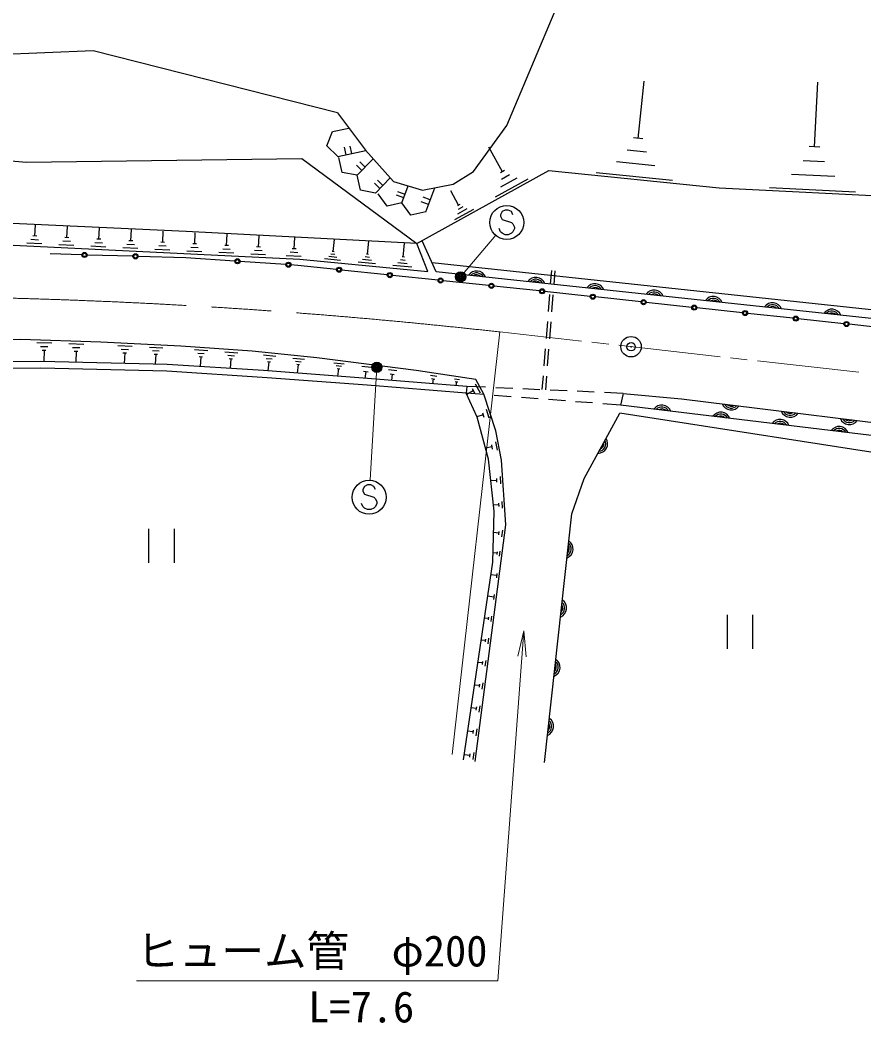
# Model space of a CAD drawing. Units: millimetres, scale not verified. Extents: x 40000 to 680000, y 20000 to 380000.
# Drawn here: x 326256 to 375869, y 256091 to 315061 of the extents above; entities that cross this region are included whole.
import ezdxf
from ezdxf.enums import TextEntityAlignment as Align

# ---------------------------------------------------------------- set-up
doc = ezdxf.new("R2010")
doc.units = ezdxf.units.MM
doc.header["$LTSCALE"] = 1000
doc.header["$PDMODE"] = 32
doc.header["$PDSIZE"] = 500
doc.linetypes.add('CHAIN', pattern=[18.5, 12, -1.5, 3.5, -1.5])
for name, color, linetype, lineweight in [('M-BGD', 7, 'Continuous', 25), ('M-BMK', 2, 'CHAIN', 13), ('M-BMK-SRVR', 3, 'Continuous', 25), ('M-STR-HTXT', 7, 'Continuous', 13), ('M-STR-STRC', 7, 'Continuous', 25)]:
    doc.layers.add(name, color=color, linetype=linetype, lineweight=lineweight)
doc.styles.add('ＭＳ ゴシック', font='')
doc.styles.get('ＭＳ ゴシック').set_extended_font_data('MS Gothic')

# ---------------------------------------------------------------- blocks, each defined once
blk = doc.blocks.new('open_arrow')
at = {"color": 0, "linetype": 'Continuous', "lineweight": -2}
blk.add_lwpolyline([(7.5, 1.25), (0, 0), (7.5, -1.25)], dxfattribs=at)

msp = doc.modelspace()

# ---------------------------------------------------------------- linework, layer by layer
at = {"layer": 'M-BGD'}
for p, q in [((362596, 308100), (362942, 311472)), ((372967, 307606), (373153, 311409)), ((344286, 307671), (344621, 308508)), ((344621, 308508), (345589, 308712)), ((362877, 308071), (362315, 308129)), ((344930, 307040), (344286, 307671)), ((344930, 307040), (346585, 307388)), ((345426, 307145), (345334, 307585)), ((345757, 307214), (345665, 307655)), ((354619, 306140), (353816, 307585)), ((363081, 307293), (361957, 307408)), ((373284, 307590), (372650, 307621)), ((345190, 306094), (344998, 306975)), ((346077, 305933), (347015, 306905)), ((346546, 306419), (346222, 306731)), ((363566, 306485), (361318, 306716)), ((373560, 306729), (372292, 306791)), ((346077, 305933), (345190, 306094)), ((346358, 306224), (346035, 306537)), ((354739, 306207), (354498, 306073)), ((364614, 305620), (360117, 306082)), ((346269, 305052), (346077, 305933)), ((347414, 305158), (347090, 305471)), ((347156, 304891), (348015, 305781)), ((347586, 305336), (347262, 305649)), ((356118, 305711), (354190, 304641)), ((355457, 305765), (354494, 305230)), ((355038, 305952), (354556, 305685)), ((374153, 305853), (371617, 305977)), ((347156, 304891), (346269, 305052)), ((348890, 304810), (348468, 304966)), ((348706, 304316), (349073, 305304)), ((350112, 303793), (350633, 305196)), ((352042, 304180), (351576, 305019)), ((375379, 304946), (370308, 305194)), ((347829, 304108), (347300, 304838)), ((348706, 304316), (347829, 304108)), ((348816, 304612), (348394, 304769)), ((349235, 303586), (348706, 304316)), ((350269, 304214), (349847, 304371)), ((350373, 304495), (349951, 304651)), ((350112, 303793), (349235, 303586)), ((352912, 303931), (351793, 303310)), ((352529, 303962), (351969, 303652)), ((352112, 304219), (351972, 304141)), ((352285, 304071), (352006, 303916)), ((327125, 302360), (327157, 303022)), ((329006, 302267), (329038, 302929)), ((330886, 302175), (330919, 302836)), ((332766, 302083), (332798, 302743)), ((334645, 301991), (334677, 302651)), ((336523, 301899), (336555, 302558)), ((327545, 301896), (326661, 301939)), ((327335, 302128), (326893, 302149)), ((327235, 302354), (327014, 302365)), ((329216, 302036), (328775, 302057)), ((329116, 302262), (328896, 302273)), ((331096, 301944), (330655, 301965)), ((330997, 302170), (330776, 302180)), ((332876, 302077), (332656, 302088)), ((334755, 301985), (334535, 301996)), ((338400, 301806), (338432, 302465)), ((340276, 301714), (340308, 302373)), ((342369, 301612), (342401, 302270)), ((344667, 301445), (344735, 302154)), ((346686, 301289), (346759, 302054)), ((348783, 301127), (348862, 301950)), ((350718, 300265), (349900, 302087)), ((329426, 301804), (328543, 301848)), ((331306, 301713), (330424, 301756)), ((333185, 301621), (332304, 301664)), ((332975, 301852), (332535, 301873)), ((335063, 301529), (334183, 301572)), ((334854, 301760), (334414, 301781)), ((336941, 301437), (336062, 301480)), ((336732, 301668), (336292, 301689)), ((336633, 301893), (336413, 301904)), ((338817, 301346), (337939, 301389)), ((338609, 301576), (338169, 301598)), ((338510, 301801), (338290, 301812)), ((340485, 301484), (340046, 301506)), ((340386, 301709), (340166, 301720)), ((342578, 301382), (342139, 301404)), ((342479, 301607), (342260, 301618)), ((344726, 301439), (344608, 301451)), ((340693, 301254), (339816, 301297)), ((342787, 301152), (341909, 301195)), ((345094, 300927), (344149, 301018)), ((344873, 301107), (344401, 301153)), ((344770, 301276), (344534, 301299)), ((347147, 300730), (346127, 300828)), ((346908, 300925), (346398, 300974)), ((346797, 301107), (346542, 301131)), ((346750, 301283), (346622, 301295)), ((349022, 300735), (348473, 300787)), ((348902, 300931), (348628, 300957)), ((348851, 301120), (348714, 301134)), ((393863, 296131), (350481, 300793)), ((349279, 300526), (348181, 300631)), ((393809, 295634), (350718, 300265)), ((357450, 299522), (357515, 300333)), ((357650, 299506), (357714, 300318)), ((357324, 297927), (357403, 298924)), ((357523, 297911), (357602, 298908)), ((357197, 296332), (357276, 297329)), ((357396, 296316), (357476, 297313)), ((327240, 296102), (328124, 296072)), ((329131, 296038), (330001, 296008)), ((327453, 295874), (327896, 295859)), ((327556, 295649), (327778, 295641)), ((327667, 295645), (327644, 294982)), ((329341, 295813), (329776, 295798)), ((329443, 295592), (329660, 295584)), ((329551, 295588), (329529, 294936)), ((332012, 295924), (332842, 295883)), ((332209, 295706), (332624, 295686)), ((332303, 295494), (332510, 295484)), ((332406, 295489), (332376, 294867)), ((333859, 295833), (334651, 295794)), ((334047, 295625), (334443, 295605)), ((336518, 295682), (337294, 295626)), ((336698, 295474), (337086, 295446)), ((338299, 295553), (339061, 295498)), ((357070, 294737), (357149, 295734)), ((357270, 294721), (357349, 295718)), ((334136, 295422), (334335, 295412)), ((334235, 295417), (334206, 294822)), ((336781, 295273), (336975, 295259)), ((336878, 295266), (336836, 294684)), ((338476, 295349), (338856, 295321)), ((338557, 295151), (338747, 295138)), ((338652, 295145), (338611, 294573)), ((340565, 295367), (341285, 295292)), ((340726, 295168), (341086, 295131)), ((340798, 294979), (340978, 294961)), ((340888, 294970), (340831, 294430)), ((342297, 295187), (342981, 295116)), ((342450, 294998), (342792, 294962)), ((344705, 294915), (345318, 294839)), ((342518, 294818), (342689, 294800)), ((342604, 294809), (342550, 294296)), ((344840, 294743), (345146, 294705)), ((344897, 294580), (345050, 294561)), ((344974, 294571), (344916, 294111)), ((346340, 294711), (346894, 294642)), ((346444, 294417), (346721, 294383)), ((346582, 294400), (346531, 293985)), ((347915, 294515), (348411, 294453)), ((348008, 294251), (348256, 294220)), ((348132, 294236), (348085, 293863)), ((350380, 294183), (350762, 294124)), ((350446, 293977), (350637, 293947)), ((350542, 293962), (350497, 293675)), ((351792, 293966), (352093, 293920)), ((351844, 293804), (351994, 293781)), ((351919, 293792), (351884, 293566)), ((356958, 293328), (357023, 294139)), ((357158, 293312), (357222, 294123)), ((352521, 293517), (352489, 293118)), ((353533, 293037), (352489, 293118)), ((352904, 293266), (352518, 293053)), ((353623, 293468), (352521, 293517)), ((352833, 293395), (352975, 293138)), ((353019, 293666), (353303, 293151)), ((355221, 293397), (354222, 293442)), ((356820, 293327), (355821, 293371)), ((358418, 293256), (357419, 293300)), ((360017, 293186), (359018, 293230)), ((361718, 293110), (360616, 293159)), ((361718, 293110), (361557, 292418)), ((355128, 292914), (354131, 292991)), ((356724, 292791), (355727, 292868)), ((358319, 292668), (357322, 292745)), ((359914, 292544), (358917, 292621)), ((361557, 292418), (360512, 292498)), ((353450, 291970), (353531, 291720)), ((353659, 292176), (353821, 291676)), ((353490, 291845), (353115, 291724)), ((354200, 290269), (354300, 289761)), ((353996, 289965), (353615, 289891)), ((353971, 290092), (354021, 289838)), ((354269, 287991), (353934, 287969)), ((354262, 288103), (354276, 287880)), ((354478, 288229), (354507, 287783)), ((354384, 286646), (354397, 286451)), ((354573, 286757), (354599, 286366)), ((354391, 286549), (354098, 286530)), ((333812, 285146), (333812, 283146)), ((335312, 285146), (335312, 283146)), ((354397, 284890), (354099, 284928)), ((354410, 284989), (354384, 284791)), ((354621, 285062), (354570, 284666)), ((354292, 283707), (354064, 283737)), ((354301, 283783), (354282, 283632)), ((354463, 283839), (354423, 283536)), ((354293, 282528), (354258, 282258)), ((354275, 282393), (353937, 282437)), ((354112, 281131), (353752, 281178)), ((354131, 281275), (354093, 280987)), ((353793, 279871), (353564, 279901)), ((353803, 279948), (353783, 279795)), ((353966, 280004), (353926, 279698)), ((367826, 280079), (367826, 278079)), ((369326, 280079), (369326, 278079)), ((353616, 278575), (353373, 278606)), ((353626, 278656), (353605, 278494)), ((353799, 278716), (353757, 278392)), ((353436, 277260), (353179, 277293)), ((353447, 277346), (353425, 277175)), ((353630, 277409), (353585, 277067)), ((353266, 276017), (353242, 275837)), ((353458, 276084), (353411, 275723)), ((353254, 275927), (352983, 275962)), ((353069, 274575), (352784, 274612)), ((353082, 274670), (353057, 274480)), ((353284, 274741), (353235, 274361)), ((352882, 273205), (352583, 273244)), ((352895, 273305), (352869, 273105)), ((353108, 273379), (353056, 272979)), ((352692, 271815), (352378, 271856)), ((352706, 271920), (352679, 271710)), ((352929, 271997), (352874, 271579))]:
    msp.add_line(p, q, dxfattribs=at)
for points in [[(344912, 309613), (346568, 307407), (348203, 305569), (349910, 305049), (351728, 305418), (352913, 306154), (354873, 308852), (357822, 315831), (359402, 318723), (360566, 319674), (362542, 320487), (365025, 320243), (367998, 319448), (370757, 319603), (382468, 319748), (389423, 321726)], [(344912, 309613), (330558, 313248), (324847, 313010)], [(265935, 300928), (269881, 301390), (300108, 301488), (309352, 301477), (324638, 301888), (342707, 301006), (350226, 300284), (349589, 301914), (336019, 302620), (325374, 303110), (320940, 303673), (304676, 302486), (292891, 302059), (284459, 303166), (292698, 307626)], [(319576, 307308), (326628, 306705), (342825, 306927), (349589, 301914)], [(349589, 301914), (357337, 306217), (367363, 305187), (378310, 304653), (391593, 299777), (394191, 298125)], [(353010, 271455), (354813, 285378), (354566, 289178), (354228, 290908), (353528, 293066), (353047, 293925), (349553, 294461), (343712, 295190), (339901, 295587), (335713, 295891), (331003, 296124), (326283, 296285), (320724, 296224), (303293, 295529)], [(352521, 293517), (346686, 293990), (340572, 294451), (334902, 294805), (327485, 294985), (321818, 294935), (320322, 295818), (295556, 295397), (271909, 295100)], [(352489, 293118), (346655, 293592), (340788, 294033), (334885, 294406), (327482, 294585), (321711, 294534), (320216, 295416), (295562, 294997), (271917, 294650)], [(352335, 271563), (354048, 283185), (354138, 286178), (353789, 289249), (353121, 291712), (352489, 293118)], [(361718, 293110), (365136, 292793), (381349, 290788)], [(357094, 271413), (358697, 286022), (359427, 288097), (361510, 291951)], [(381794, 268722), (380285, 283034), (379803, 287130), (379178, 289204), (361510, 291951)], [(419264, 284760), (406023, 286967), (404779, 286749), (381492, 289123), (380375, 290141), (361557, 292418)]]:
    msp.add_lwpolyline(points, dxfattribs=at)
for centre, radius, start, end in [((353095, 299741), 567, 21.93847, 145.79349), ((353095, 299741), 453, 29.89786, 137.8341), ((353095, 299741), 340, 45.52323, 122.20873), ((356575, 299367), 567, 21.93847, 145.79349), ((356575, 299367), 453, 29.89786, 137.8341), ((356575, 299367), 340, 45.52323, 122.20873), ((360055, 298993), 567, 21.93847, 145.79349), ((360055, 298993), 453, 29.89786, 137.8341), ((360055, 298993), 340, 45.52323, 122.20873), ((363535, 298619), 567, 21.93847, 145.79349), ((363535, 298619), 453, 29.89786, 137.8341), ((363535, 298619), 340, 45.52323, 122.20873), ((367015, 298245), 567, 21.93847, 145.79349), ((367015, 298245), 453, 29.89786, 137.8341), ((367015, 298245), 340, 45.52323, 122.20873), ((370495, 297871), 567, 21.93847, 145.79349), ((370495, 297871), 453, 29.89786, 137.8341), ((370495, 297871), 340, 45.52323, 122.20873), ((373975, 297497), 567, 21.93847, 145.79349), ((373975, 297497), 453, 29.89786, 137.8341), ((373975, 297497), 340, 45.52323, 122.20873), ((368065, 292699), 567, 201.02271, 324.87773), ((363985, 291855), 567, 21.17328, 145.0283), ((363985, 291855), 453, 29.13267, 137.06891), ((363985, 291855), 340, 44.75804, 121.44354), ((367459, 291435), 567, 21.17328, 145.0283), ((368065, 292699), 453, 208.9821, 316.91834), ((368065, 292699), 340, 224.60747, 301.29297), ((371538, 292270), 567, 201.02271, 324.87773), ((371538, 292270), 453, 208.9821, 316.91834), ((371538, 292270), 340, 224.60747, 301.29297), ((367459, 291435), 453, 29.13267, 137.06891), ((367459, 291435), 340, 44.75804, 121.44354), ((370934, 291014), 567, 21.17328, 145.0283), ((370934, 291014), 453, 29.13267, 137.06891), ((370934, 291014), 340, 44.75804, 121.44354), ((375012, 291840), 567, 201.02271, 324.87773), ((375012, 291840), 453, 208.9821, 316.91834), ((375012, 291840), 340, 224.60747, 301.29297), ((374408, 290594), 567, 21.17328, 145.0283), ((374408, 290594), 453, 29.13267, 137.06891), ((374408, 290594), 340, 44.75804, 121.44354), ((360234, 290151), 567, 269.67671, 33.53174), ((360234, 290151), 453, 277.63611, 25.57235), ((360234, 290151), 340, 293.26148, 9.94698), ((358203, 283965), 567, 291.81129, 55.66632), ((358203, 283965), 453, 299.77068, 47.70693), ((358203, 283965), 340, 315.39606, 32.08155), ((357821, 280486), 567, 291.81129, 55.66632), ((357821, 280486), 453, 299.77068, 47.70693), ((357821, 280486), 340, 315.39606, 32.08155), ((357439, 277007), 567, 291.81129, 55.66632), ((357439, 277007), 453, 299.77068, 47.70693), ((357439, 277007), 340, 315.39606, 32.08155), ((357058, 273528), 567, 291.81129, 55.66632), ((357058, 273528), 453, 299.77068, 47.70693), ((357058, 273528), 340, 315.39606, 32.08155)]:
    msp.add_arc(centre, radius, start, end, dxfattribs=at)
at = {"layer": 'M-BMK'}
for p, q in [((359273, 296180), (354453, 296721)), ((360863, 296002), (359869, 296113)), ((367422, 295266), (361459, 295935)), ((369012, 295088), (368018, 295200)), ((375571, 294353), (369608, 295021))]:
    msp.add_line(p, q, dxfattribs=at)
msp.add_arc((316789, -39174), 338000, 83.60208, 91.23372, dxfattribs=at)
at = {"layer": 'M-BMK-SRVR'}
msp.add_circle((362177, 295855), 600, dxfattribs=at)
msp.add_point((362177, 295855), dxfattribs=at)
at = {"layer": 'M-STR-HTXT'}
for p, q in [((352158, 299958), (354223, 302405)), ((354453, 296721), (351668, 271876)), ((347230, 294641), (346842, 288027))]:
    msp.add_line(p, q, dxfattribs=at)
msp.add_lwpolyline([(355875, 279141), (354346, 258560), (333096, 258560)], dxfattribs=at)
at = {"layer": 'M-STR-STRC'}
for p, q in [((354597, 303796), (354506, 303615)), ((354779, 303887), (354597, 303796)), ((354961, 303887), (354779, 303887)), ((355142, 303796), (354961, 303887)), ((355233, 303615), (355142, 303796)), ((354506, 303615), (354506, 303524)), ((354506, 303524), (354597, 303342)), ((354597, 303342), (355142, 303160)), ((355142, 303160), (355233, 303069)), ((354506, 302615), (354415, 302796)), ((354597, 302524), (354506, 302615)), ((354779, 302433), (354597, 302524)), ((355142, 302524), (354961, 302433)), ((355233, 302615), (355142, 302524)), ((355233, 303069), (355324, 302887)), ((355324, 302796), (355233, 302615)), ((355324, 302887), (355324, 302796)), ((354961, 302433), (354779, 302433)), ((329895, 301254), (328016, 301306)), ((332894, 301171), (330195, 301246)), ((335992, 301085), (333194, 301163)), ((338886, 300887), (335992, 301085)), ((341879, 300681), (339185, 300866)), ((342591, 300632), (342178, 300661)), ((344865, 300393), (342591, 300632)), ((347848, 300078), (345163, 300361)), ((350832, 299764), (348146, 300047)), ((353815, 299449), (351130, 299732)), ((354876, 299337), (354113, 299418)), ((356798, 299130), (354876, 299337)), ((359781, 298809), (357096, 299098)), ((362764, 298488), (360079, 298777)), ((365746, 298167), (363062, 298456)), ((368729, 297846), (366045, 298135)), ((371712, 297524), (369027, 297813)), ((374695, 297203), (372010, 297492)), ((377677, 296882), (374993, 297171)), ((346506, 287636), (346415, 287454)), ((346415, 287454), (346415, 287363)), ((346415, 287363), (346506, 287181)), ((346688, 287727), (346506, 287636)), ((346870, 287727), (346688, 287727)), ((347052, 287636), (346870, 287727)), ((347143, 287454), (347052, 287636)), ((346415, 286454), (346324, 286636)), ((346506, 287181), (347052, 287000)), ((347052, 287000), (347143, 286909)), ((347143, 286909), (347233, 286727)), ((347233, 286636), (347143, 286454)), ((347233, 286727), (347233, 286636)), ((346506, 286363), (346415, 286454)), ((346688, 286272), (346506, 286363)), ((346870, 286272), (346688, 286272)), ((347052, 286363), (346870, 286272)), ((347143, 286454), (347052, 286363))]:
    msp.add_line(p, q, dxfattribs=at)
for centre, radius in [((354870, 303160), 1000), ((330045, 301250), 150), ((330045, 301250), 120), ((330045, 301250), 100), ((330045, 301250), 100), ((330045, 301250), 100), ((330045, 301250), 100), ((333044, 301167), 150), ((333044, 301167), 120), ((333044, 301167), 100), ((333044, 301167), 100), ((333044, 301167), 100), ((333044, 301167), 100), ((339036, 300876), 150), ((339036, 300876), 120), ((339036, 300876), 100), ((339036, 300876), 100), ((339036, 300876), 100), ((339036, 300876), 100), ((342029, 300671), 150), ((342029, 300671), 120), ((342029, 300671), 100), ((342029, 300671), 100), ((342029, 300671), 100), ((342029, 300671), 100), ((345014, 300377), 150), ((345014, 300377), 120), ((345014, 300377), 100), ((345014, 300377), 100), ((345014, 300377), 100), ((345014, 300377), 100), ((347997, 300063), 150), ((347997, 300063), 120), ((347997, 300063), 100), ((347997, 300063), 100), ((347997, 300063), 100), ((347997, 300063), 100), ((352158, 299958), 300), ((352158, 299958), 240), ((350981, 299748), 150), ((350981, 299748), 120), ((350981, 299748), 100), ((350981, 299748), 100), ((350981, 299748), 100), ((350981, 299748), 100), ((352158, 299958), 180), ((352158, 299958), 120), ((352158, 299958), 60), ((352158, 299958), 20), ((353964, 299433), 150), ((353964, 299433), 120), ((353964, 299433), 100), ((353964, 299433), 100), ((353964, 299433), 100), ((353964, 299433), 100), ((356947, 299114), 150), ((356947, 299114), 120), ((356947, 299114), 100), ((356947, 299114), 100), ((356947, 299114), 100), ((356947, 299114), 100), ((359930, 298793), 150), ((359930, 298793), 120), ((359930, 298793), 100), ((359930, 298793), 100), ((359930, 298793), 100), ((359930, 298793), 100), ((362913, 298472), 150), ((362913, 298472), 120), ((362913, 298472), 100), ((362913, 298472), 100), ((362913, 298472), 100), ((362913, 298472), 100), ((365895, 298151), 150), ((365895, 298151), 120), ((365895, 298151), 100), ((365895, 298151), 100), ((365895, 298151), 100), ((365895, 298151), 100), ((368878, 297830), 150), ((368878, 297830), 120), ((368878, 297830), 100), ((368878, 297830), 100), ((368878, 297830), 100), ((368878, 297830), 100), ((371861, 297508), 150), ((371861, 297508), 120), ((371861, 297508), 100), ((371861, 297508), 100), ((371861, 297508), 100), ((371861, 297508), 100), ((374844, 297187), 150), ((374844, 297187), 120), ((374844, 297187), 100), ((374844, 297187), 100), ((374844, 297187), 100), ((374844, 297187), 100), ((347230, 294641), 300), ((347230, 294641), 240), ((347230, 294641), 180), ((347230, 294641), 120), ((347230, 294641), 60), ((347230, 294641), 20), ((346779, 287000), 1000)]:
    msp.add_circle(centre, radius, dxfattribs=at)
for p in [(352158, 299958), (347230, 294641)]:
    msp.add_point(p, dxfattribs=at)

# ---------------------------------------------------------------- block references
at = {"layer": 'M-STR-HTXT', "xscale": 200, "yscale": 200, "rotation": 265.8}
msp.add_blockref('open_arrow', (355875, 279141), dxfattribs=at)

# ---------------------------------------------------------------- texts
at = {"layer": 'M-STR-HTXT', "style": 'ＭＳ ゴシック'}
for s, p in [('ヒューム管\u3000φ200', (333096, 258860)), ('L=7.6', (343192, 255571))]:
    msp.add_text(s, height=1833, dxfattribs=at).set_placement(p, align=Align.BOTTOM_LEFT)

doc.saveas('drawing.dxf')
